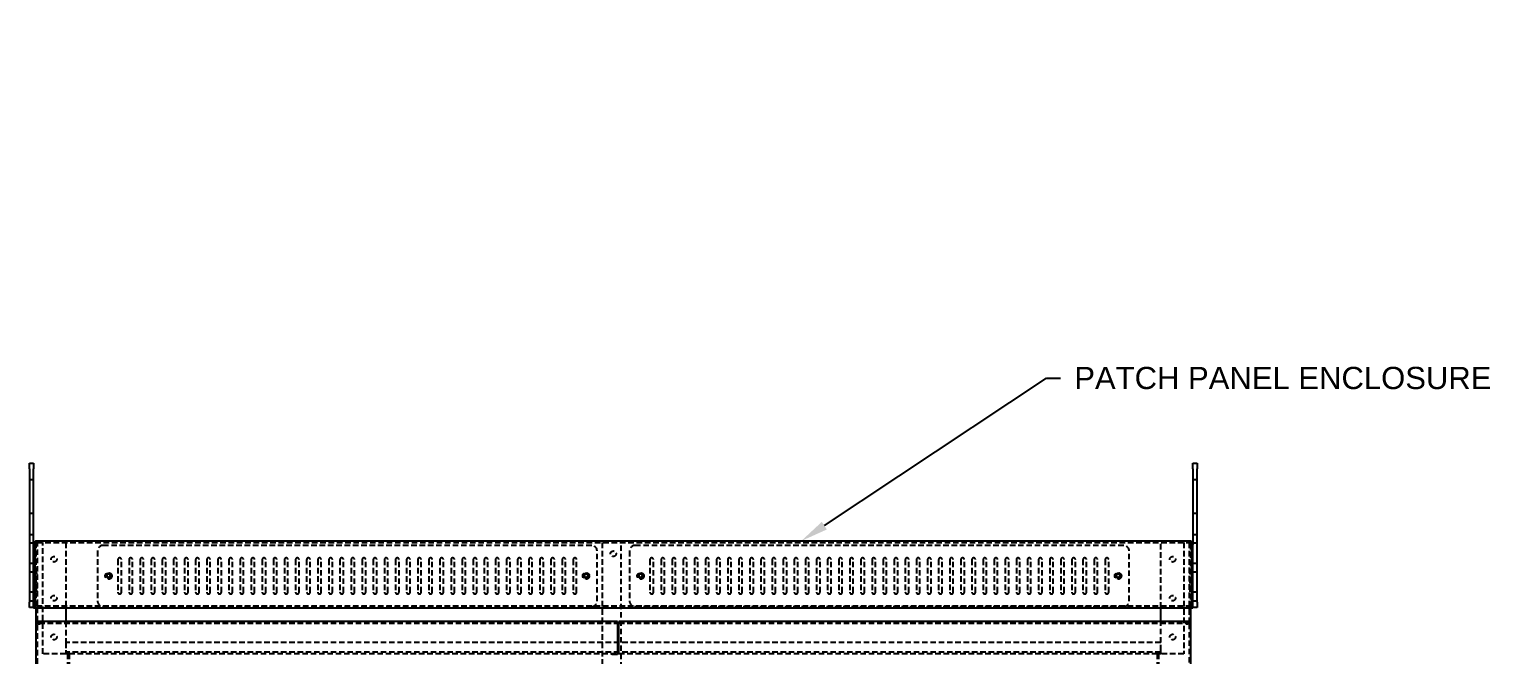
# Model space of a CAD drawing. Header units: feet. Extents: x -208 to 2089, y -974 to 342.
# Drawn here: x 1052 to 1118.3, y 149.1 to 177.3 of the extents above; entities that cross this region are included whole.
import ezdxf
from ezdxf import colors
from ezdxf.entities.mleader import LeaderData, LeaderLine
from ezdxf.math import Vec2, Vec3

# ---------------------------------------------------------------- set-up
doc = ezdxf.new("R2010")
doc.units = ezdxf.units.FT
doc.header["$MEASUREMENT"] = 0
doc.linetypes.add('HIDDEN', pattern=[0.375, 0.25, -0.125])
doc.layers.add('E-EQPM-ENCL', color=8, linetype='Continuous')
doc.layers.add('G-ANNO-TEXT', color=1, linetype='Continuous')
doc.styles.add('NEI-A', font='arial.ttf', dxfattribs={"height": 0.1})

msp = doc.modelspace()

# ---------------------------------------------------------------- linework, layer by layer
at = {"layer": 'E-EQPM-ENCL', "linetype": 'Continuous'}
for p, q in [((1052.01036, 157.73002), (1052.19786, 157.73002)), ((1052.01036, 157.48002), (1052.01036, 157.73002)), ((1052.01036, 157.48002), (1052.01036, 151.48002)), ((1052.19786, 157.73002), (1052.19786, 157.48002)), ((1052.19787, 154.07707), (1052.19786, 157.48002)), ((1104.40436, 157.73002), (1104.59186, 157.73002)), ((1104.40436, 157.48002), (1104.40436, 157.73002)), ((1104.40436, 157.48002), (1104.40436, 154.07707)), ((1104.59186, 157.73002), (1104.59186, 157.48002)), ((1104.59186, 151.48002), (1104.59186, 157.48002)), ((1052.19786, 151.22906), (1052.19786, 154.07706)), ((1052.26986, 154.16277), (1052.24615, 154.18818)), ((1052.26986, 154.07706), (1052.26986, 154.22906)), ((1052.26986, 154.22906), (1052.34986, 154.22906)), ((1052.26986, 151.38106), (1052.26986, 154.07706)), ((1104.25236, 154.22906), (1052.34986, 154.22906)), ((1104.25237, 154.22906), (1104.33235, 154.22906)), ((1104.33236, 154.22906), (1104.33236, 154.07706)), ((1104.35607, 154.18818), (1104.33236, 154.16277)), ((1104.33236, 154.07706), (1104.33236, 151.38106)), ((1104.40436, 151.22906), (1104.40436, 154.07706)), ((1052.01036, 151.23002), (1052.01036, 151.48002)), ((1052.26986, 151.22906), (1052.26986, 151.38106)), ((1104.33236, 151.38106), (1104.33236, 151.22906)), ((1104.59186, 151.48002), (1104.59186, 151.23002)), ((1052.19786, 151.23002), (1052.01036, 151.23002)), ((1052.19786, 151.22906), (1052.26986, 151.22906)), ((1052.26986, 151.22906), (1104.33236, 151.22906)), ((1052.3014, 151.22906), (1052.30141, 150.53206)), ((1078.48892, 150.60406), (1052.37342, 150.60406)), ((1052.37343, 150.55577), (1052.37342, 150.60406)), ((1053.64941, 151.22906), (1053.64941, 150.60406)), ((1078.48892, 150.60406), (1078.48893, 150.45206)), ((1104.22936, 150.60406), (1078.55139, 150.60406)), ((1078.55139, 150.51096), (1078.55139, 150.60406)), ((1102.95341, 150.60406), (1102.95341, 151.22906)), ((1104.22936, 150.60406), (1104.22936, 150.55578)), ((1104.30141, 150.53206), (1104.3014, 151.22906)), ((1104.33236, 151.22906), (1104.40436, 151.22906)), ((1104.59186, 151.23002), (1104.40436, 151.23002)), ((1052.30142, 150.53206), (1052.30142, 95.74906)), ((1052.30142, 150.53206), (1052.45343, 150.53206)), ((1052.45343, 150.55578), (1052.37342, 150.55578)), ((1052.37343, 150.55577), (1052.37342, 150.53205)), ((1052.45343, 150.53206), (1052.45343, 150.55577)), ((1052.45343, 150.53206), (1052.45343, 150.45206)), ((1078.48893, 150.45206), (1078.48893, 149.12406)), ((1078.55139, 150.51096), (1078.55139, 150.48306)), ((1078.55239, 150.51096), (1078.55139, 150.51096)), ((1078.55239, 150.48306), (1078.55139, 150.48306)), ((1078.55239, 150.45206), (1078.55239, 150.51096)), ((1078.55239, 149.11606), (1078.55239, 150.45206)), ((1104.22936, 150.55578), (1104.14939, 150.55578)), ((1104.14939, 150.55577), (1104.14939, 150.53206)), ((1104.14939, 150.53206), (1104.30139, 150.53206)), ((1104.14939, 150.45206), (1104.14939, 150.53206)), ((1104.22936, 150.55578), (1104.22936, 150.53205)), ((1104.30139, 95.74906), (1104.30139, 150.53206)), ((1078.22943, 149.12406), (1078.22943, 149.10706)), ((1078.48893, 149.12406), (1078.22943, 149.12406))]:
    msp.add_line(p, q, dxfattribs=at)
at = {"layer": 'E-EQPM-ENCL', "linetype": 'HIDDEN'}
for p, q in [((1052.19787, 156.98002), (1052.01037, 156.98002)), ((1104.59186, 156.98002), (1104.40436, 156.98002)), ((1052.01037, 155.48002), (1052.19787, 155.48002)), ((1104.40436, 155.48002), (1104.59186, 155.48002)), ((1052.01036, 154.5271), (1052.19786, 154.5271)), ((1052.19786, 154.1291), (1052.01036, 154.1291)), ((1052.19786, 154.07706), (1052.19787, 154.07707)), ((1052.29527, 154.13554), (1052.26986, 154.16277)), ((1052.26986, 154.15705), (1052.27519, 154.15705)), ((1052.27519, 154.15705), (1052.34986, 154.15705)), ((1052.30141, 154.15706), (1052.3014, 151.22906)), ((1052.34986, 154.15706), (1104.25236, 154.15706)), ((1052.37341, 150.60406), (1052.37341, 154.15706)), ((1052.61391, 149.15706), (1052.61391, 154.15706)), ((1053.64941, 154.15706), (1053.64941, 151.22906)), ((1077.32224, 154.03206), (1055.32224, 154.03206)), ((1077.80141, 154.15706), (1077.80141, 94.22906)), ((1078.64941, 147.40706), (1078.64941, 154.15706)), ((1101.28057, 154.03206), (1079.28057, 154.03206)), ((1102.95341, 151.22906), (1102.95341, 154.15706)), ((1103.98891, 154.15706), (1103.98891, 149.15706)), ((1104.22941, 154.15706), (1104.22941, 150.60406)), ((1104.25236, 154.15706), (1104.25237, 154.15706)), ((1104.25237, 154.15705), (1104.32703, 154.15705)), ((1104.3014, 151.22906), (1104.30141, 154.15706)), ((1104.33236, 154.16277), (1104.30695, 154.13554)), ((1104.32703, 154.15705), (1104.33235, 154.15705)), ((1104.40436, 154.5271), (1104.59186, 154.5271)), ((1104.59186, 154.1291), (1104.40436, 154.1291)), ((1104.40436, 154.07707), (1104.40436, 154.07706)), ((1052.19787, 153.27906), (1052.26986, 153.27906)), ((1052.37341, 153.27806), (1052.3014, 153.27806)), ((1055.07224, 153.78206), (1055.07224, 151.53206)), ((1055.99324, 153.39056), (1055.99324, 151.92356)), ((1056.15124, 151.92356), (1056.15124, 153.39056)), ((1056.49324, 153.39056), (1056.49324, 151.92356)), ((1056.65124, 151.92356), (1056.65124, 153.39056)), ((1056.99324, 153.39056), (1056.99324, 151.92356)), ((1057.15124, 151.92356), (1057.15124, 153.39056)), ((1057.49324, 153.39056), (1057.49324, 151.92356)), ((1057.65124, 151.92356), (1057.65124, 153.39056)), ((1057.99324, 153.39056), (1057.99324, 151.92356)), ((1058.15124, 151.92356), (1058.15124, 153.39056)), ((1058.49324, 153.39056), (1058.49324, 151.92356)), ((1058.65124, 151.92356), (1058.65124, 153.39056)), ((1058.99324, 153.39056), (1058.99324, 151.92356)), ((1059.15124, 151.92356), (1059.15124, 153.39056)), ((1059.49324, 153.39056), (1059.49324, 151.92356)), ((1059.65124, 151.92356), (1059.65124, 153.39056)), ((1059.99324, 153.39056), (1059.99324, 151.92356)), ((1060.15124, 151.92356), (1060.15124, 153.39056)), ((1060.49324, 153.39056), (1060.49324, 151.92356)), ((1060.65124, 151.92356), (1060.65124, 153.39056)), ((1060.99324, 153.39056), (1060.99324, 151.92356)), ((1061.15124, 151.92356), (1061.15124, 153.39056)), ((1061.49324, 153.39056), (1061.49324, 151.92356)), ((1061.65124, 151.92356), (1061.65124, 153.39056)), ((1061.99324, 153.39056), (1061.99324, 151.92356)), ((1062.15124, 151.92356), (1062.15124, 153.39056)), ((1062.49324, 153.39056), (1062.49324, 151.92356)), ((1062.65124, 151.92356), (1062.65124, 153.39056)), ((1062.99324, 153.39056), (1062.99324, 151.92356)), ((1063.15124, 151.92356), (1063.15124, 153.39056)), ((1063.49324, 153.39056), (1063.49324, 151.92356)), ((1063.65124, 151.92356), (1063.65124, 153.39056)), ((1063.99324, 153.39056), (1063.99324, 151.92356)), ((1064.15124, 151.92356), (1064.15124, 153.39056)), ((1064.49324, 153.39056), (1064.49324, 151.92356)), ((1064.65124, 151.92356), (1064.65124, 153.39056)), ((1064.99324, 153.39056), (1064.99324, 151.92356)), ((1065.15124, 151.92356), (1065.15124, 153.39056)), ((1065.49324, 153.39056), (1065.49324, 151.92356)), ((1065.65124, 151.92356), (1065.65124, 153.39056)), ((1065.99324, 153.39056), (1065.99324, 151.92356)), ((1066.15124, 151.92356), (1066.15124, 153.39056)), ((1066.49324, 153.39056), (1066.49324, 151.92356)), ((1066.65124, 151.92356), (1066.65124, 153.39056)), ((1066.99324, 153.39056), (1066.99324, 151.92356)), ((1067.15124, 151.92356), (1067.15124, 153.39056)), ((1067.49324, 153.39056), (1067.49324, 151.92356)), ((1067.65124, 151.92356), (1067.65124, 153.39056)), ((1067.99324, 153.39056), (1067.99324, 151.92356)), ((1068.15124, 151.92356), (1068.15124, 153.39056)), ((1068.49324, 153.39056), (1068.49324, 151.92356)), ((1068.65124, 151.92356), (1068.65124, 153.39056)), ((1068.99324, 153.39056), (1068.99324, 151.92356)), ((1069.15124, 151.92356), (1069.15124, 153.39056)), ((1069.49324, 153.39056), (1069.49324, 151.92356)), ((1069.65124, 151.92356), (1069.65124, 153.39056)), ((1069.99324, 153.39056), (1069.99324, 151.92356)), ((1070.15124, 151.92356), (1070.15124, 153.39056)), ((1070.49324, 153.39056), (1070.49324, 151.92356)), ((1070.65124, 151.92356), (1070.65124, 153.39056)), ((1070.99324, 153.39056), (1070.99324, 151.92356)), ((1071.15124, 151.92356), (1071.15124, 153.39056)), ((1071.49324, 153.39056), (1071.49324, 151.92356)), ((1071.65124, 151.92356), (1071.65124, 153.39056)), ((1071.99324, 153.39056), (1071.99324, 151.92356)), ((1072.15124, 151.92356), (1072.15124, 153.39056)), ((1072.49324, 153.39056), (1072.49324, 151.92356)), ((1072.65124, 151.92356), (1072.65124, 153.39056)), ((1072.99324, 153.39056), (1072.99324, 151.92356)), ((1073.15124, 151.92356), (1073.15124, 153.39056)), ((1073.49324, 153.39056), (1073.49324, 151.92356)), ((1073.65124, 151.92356), (1073.65124, 153.39056)), ((1073.99324, 153.39056), (1073.99324, 151.92356)), ((1074.15124, 151.92356), (1074.15124, 153.39056)), ((1074.49324, 153.39056), (1074.49324, 151.92356)), ((1074.65124, 151.92356), (1074.65124, 153.39056)), ((1074.99324, 153.39056), (1074.99324, 151.92356)), ((1075.15124, 151.92356), (1075.15124, 153.39056)), ((1075.49324, 153.39056), (1075.49324, 151.92356)), ((1075.65124, 151.92356), (1075.65124, 153.39056)), ((1075.99324, 153.39056), (1075.99324, 151.92356)), ((1076.15124, 151.92356), (1076.15124, 153.39056)), ((1076.49324, 153.39056), (1076.49324, 151.92356)), ((1076.65124, 151.92356), (1076.65124, 153.39056)), ((1077.57224, 151.53206), (1077.57224, 153.78206)), ((1079.03057, 153.78206), (1079.03057, 151.53206)), ((1079.95157, 153.39056), (1079.95157, 151.92356)), ((1080.10957, 151.92356), (1080.10957, 153.39056)), ((1080.45157, 153.39056), (1080.45157, 151.92356)), ((1080.60957, 151.92356), (1080.60957, 153.39056)), ((1080.95157, 153.39056), (1080.95157, 151.92356)), ((1081.10957, 151.92356), (1081.10957, 153.39056)), ((1081.45157, 153.39056), (1081.45157, 151.92356)), ((1081.60957, 151.92356), (1081.60957, 153.39056)), ((1081.95157, 153.39056), (1081.95157, 151.92356)), ((1082.10957, 151.92356), (1082.10957, 153.39056)), ((1082.45157, 153.39056), (1082.45157, 151.92356)), ((1082.60957, 151.92356), (1082.60957, 153.39056)), ((1082.95157, 153.39056), (1082.95157, 151.92356)), ((1083.10957, 151.92356), (1083.10957, 153.39056)), ((1083.45157, 153.39056), (1083.45157, 151.92356)), ((1083.60957, 151.92356), (1083.60957, 153.39056)), ((1083.95157, 153.39056), (1083.95157, 151.92356)), ((1084.10957, 151.92356), (1084.10957, 153.39056)), ((1084.45157, 153.39056), (1084.45157, 151.92356)), ((1084.60957, 151.92356), (1084.60957, 153.39056)), ((1084.95157, 153.39056), (1084.95157, 151.92356)), ((1085.10957, 151.92356), (1085.10957, 153.39056)), ((1085.45157, 153.39056), (1085.45157, 151.92356)), ((1085.60957, 151.92356), (1085.60957, 153.39056)), ((1085.95157, 153.39056), (1085.95157, 151.92356)), ((1086.10957, 151.92356), (1086.10957, 153.39056)), ((1086.45157, 153.39056), (1086.45157, 151.92356)), ((1086.60957, 151.92356), (1086.60957, 153.39056)), ((1086.95157, 153.39056), (1086.95157, 151.92356)), ((1087.10957, 151.92356), (1087.10957, 153.39056)), ((1087.45157, 153.39056), (1087.45157, 151.92356)), ((1087.60957, 151.92356), (1087.60957, 153.39056)), ((1087.95157, 153.39056), (1087.95157, 151.92356)), ((1088.10957, 151.92356), (1088.10957, 153.39056)), ((1088.45157, 153.39056), (1088.45157, 151.92356)), ((1088.60957, 151.92356), (1088.60957, 153.39056)), ((1088.95157, 153.39056), (1088.95157, 151.92356)), ((1089.10957, 151.92356), (1089.10957, 153.39056)), ((1089.45157, 153.39056), (1089.45157, 151.92356)), ((1089.60957, 151.92356), (1089.60957, 153.39056)), ((1089.95157, 153.39056), (1089.95157, 151.92356)), ((1090.10957, 151.92356), (1090.10957, 153.39056)), ((1090.45157, 153.39056), (1090.45157, 151.92356)), ((1090.60957, 151.92356), (1090.60957, 153.39056)), ((1090.95157, 153.39056), (1090.95157, 151.92356)), ((1091.10957, 151.92356), (1091.10957, 153.39056)), ((1091.45157, 153.39056), (1091.45157, 151.92356)), ((1091.60957, 151.92356), (1091.60957, 153.39056)), ((1091.95157, 153.39056), (1091.95157, 151.92356)), ((1092.10957, 151.92356), (1092.10957, 153.39056)), ((1092.45157, 153.39056), (1092.45157, 151.92356)), ((1092.60957, 151.92356), (1092.60957, 153.39056)), ((1092.95157, 153.39056), (1092.95157, 151.92356)), ((1093.10957, 151.92356), (1093.10957, 153.39056)), ((1093.45157, 153.39056), (1093.45157, 151.92356)), ((1093.60957, 151.92356), (1093.60957, 153.39056)), ((1093.95157, 153.39056), (1093.95157, 151.92356)), ((1094.10957, 151.92356), (1094.10957, 153.39056)), ((1094.45157, 153.39056), (1094.45157, 151.92356)), ((1094.60957, 151.92356), (1094.60957, 153.39056)), ((1094.95157, 153.39056), (1094.95157, 151.92356)), ((1095.10957, 151.92356), (1095.10957, 153.39056)), ((1095.45157, 153.39056), (1095.45157, 151.92356)), ((1095.60957, 151.92356), (1095.60957, 153.39056)), ((1095.95157, 153.39056), (1095.95157, 151.92356)), ((1096.10957, 151.92356), (1096.10957, 153.39056)), ((1096.45157, 153.39056), (1096.45157, 151.92356)), ((1096.60957, 151.92356), (1096.60957, 153.39056)), ((1096.95157, 153.39056), (1096.95157, 151.92356)), ((1097.10957, 151.92356), (1097.10957, 153.39056)), ((1097.45157, 153.39056), (1097.45157, 151.92356)), ((1097.60957, 151.92356), (1097.60957, 153.39056)), ((1097.95157, 153.39056), (1097.95157, 151.92356)), ((1098.10957, 151.92356), (1098.10957, 153.39056)), ((1098.45157, 153.39056), (1098.45157, 151.92356)), ((1098.60957, 151.92356), (1098.60957, 153.39056)), ((1098.95157, 153.39056), (1098.95157, 151.92356)), ((1099.10957, 151.92356), (1099.10957, 153.39056)), ((1099.45157, 153.39056), (1099.45157, 151.92356)), ((1099.60957, 151.92356), (1099.60957, 153.39056)), ((1099.95157, 153.39056), (1099.95157, 151.92356)), ((1100.10957, 151.92356), (1100.10957, 153.39056)), ((1100.45157, 153.39056), (1100.45157, 151.92356)), ((1100.60957, 151.92356), (1100.60957, 153.39056)), ((1101.53057, 151.53206), (1101.53057, 153.78206)), ((1104.3014, 153.27806), (1104.22941, 153.27806)), ((1104.40436, 153.27906), (1104.33235, 153.27906)), ((1052.01036, 153.22806), (1052.19786, 153.22806)), ((1052.19786, 152.83006), (1052.01036, 152.83006)), ((1052.19787, 152.77906), (1052.26986, 152.77906)), ((1052.3014, 152.77806), (1052.37341, 152.77806)), ((1104.22941, 152.77806), (1104.3014, 152.77806)), ((1104.33235, 152.77906), (1104.40436, 152.77906)), ((1104.40436, 153.22806), (1104.59186, 153.22806)), ((1104.59186, 152.83006), (1104.40436, 152.83006)), ((1052.19786, 151.92902), (1052.01036, 151.92902)), ((1052.19787, 151.97906), (1052.26986, 151.97906)), ((1052.37341, 152.35406), (1052.3014, 152.35406)), ((1052.3014, 152.10406), (1052.37341, 152.10406)), ((1052.37341, 151.97906), (1052.3014, 151.97906)), ((1104.3014, 152.35406), (1104.22941, 152.35406)), ((1104.22941, 152.10406), (1104.3014, 152.10406)), ((1104.3014, 151.97906), (1104.22941, 151.97906)), ((1104.40436, 151.97906), (1104.33235, 151.97906)), ((1104.59186, 151.92902), (1104.40436, 151.92902)), ((1052.01036, 151.53102), (1052.19786, 151.53102)), ((1052.19787, 151.47906), (1052.26986, 151.47906)), ((1104.33236, 151.30106), (1052.26986, 151.30106)), ((1052.3014, 151.47906), (1052.37341, 151.47906)), ((1055.32224, 151.28206), (1077.32224, 151.28206)), ((1079.28057, 151.28206), (1101.28057, 151.28206)), ((1104.22941, 151.47906), (1104.3014, 151.47906)), ((1104.33235, 151.47906), (1104.40436, 151.47906)), ((1104.40436, 151.53102), (1104.59186, 151.53102)), ((1053.64941, 150.60406), (1053.64941, 149.65706)), ((1102.95341, 149.65706), (1102.95341, 150.60406)), ((1052.37342, 150.53205), (1052.37342, 150.50665)), ((1052.37342, 95.82906), (1052.37342, 150.50665)), ((1052.45343, 150.50664), (1052.37342, 150.50664)), ((1052.45343, 150.53206), (1078.48892, 150.53206)), ((1078.55139, 150.53206), (1104.14939, 150.53206)), ((1104.22936, 150.50664), (1104.14939, 150.50664)), ((1104.22936, 150.53205), (1104.22936, 150.50664)), ((1104.22939, 150.50664), (1104.22939, 95.82906)), ((1053.64941, 149.65706), (1053.64941, 149.30906)), ((1102.95341, 149.65706), (1053.64941, 149.65706)), ((1053.64941, 149.30906), (1053.64941, 149.15706)), ((1102.95341, 149.30906), (1102.95341, 149.65706)), ((1102.95341, 149.15706), (1102.95341, 149.30906)), ((1053.64941, 149.15706), (1052.61391, 149.15706)), ((1102.95341, 149.22906), (1053.64941, 149.22906)), ((1053.72941, 149.15706), (1053.64941, 149.15706)), ((1053.72941, 149.15706), (1053.72941, 97.15706)), ((1053.72941, 149.15706), (1053.80141, 149.15706)), ((1102.80141, 149.15706), (1053.80141, 149.15706)), ((1053.80141, 149.15706), (1053.80141, 97.15706)), ((1102.80141, 97.15706), (1102.80141, 149.15706)), ((1102.80141, 149.15706), (1102.87341, 149.15706)), ((1102.95341, 149.15706), (1102.87341, 149.15706)), ((1102.87341, 97.15706), (1102.87341, 149.15706)), ((1103.98891, 149.15706), (1102.95341, 149.15706))]:
    msp.add_line(p, q, dxfattribs=at)
for centre, radius in [((1053.11391, 153.40706), 0.125), ((1078.30141, 153.65706), 0.125), ((1103.48891, 153.40706), 0.125), ((1055.57224, 152.65706), 0.15), ((1055.57224, 152.65706), 0.125), ((1055.57224, 152.65706), 0.095), ((1055.57224, 152.65706), 0.065), ((1077.07224, 152.65706), 0.15), ((1077.07224, 152.65706), 0.125), ((1077.07224, 152.65706), 0.095), ((1077.07224, 152.65706), 0.065), ((1079.53057, 152.65706), 0.15), ((1079.53057, 152.65706), 0.125), ((1079.53057, 152.65706), 0.095), ((1079.53057, 152.65706), 0.065), ((1101.03057, 152.65706), 0.15), ((1101.03057, 152.65706), 0.125), ((1101.03057, 152.65706), 0.095), ((1101.03057, 152.65706), 0.065), ((1053.11391, 151.65706), 0.125), ((1103.48891, 151.65706), 0.125), ((1053.11391, 149.90706), 0.125), ((1103.48891, 149.90706), 0.125)]:
    msp.add_circle(centre, radius, dxfattribs=at)
at = {"layer": 'E-EQPM-ENCL', "linetype": 'Continuous'}
for centre, start, end in [((1052.34986, 154.07706), 133.02582, 180), ((1052.34986, 154.07706), 121.75686, 133.02582), ((1104.25236, 154.07706), 46.974182, 58.243137), ((1104.25236, 154.07706), 0, 46.974182)]:
    msp.add_arc(centre, 0.152, start, end, dxfattribs=at)
at = {"layer": 'E-EQPM-ENCL', "linetype": 'HIDDEN'}
for centre, radius, start, end in [((1052.34986, 154.07706), 0.152, 90, 121.75686), ((1052.34986, 154.07706), 0.08, 133.02582, 180), ((1052.34986, 154.07706), 0.08, 90, 133.02582), ((1055.32224, 153.78206), 0.25, 90, 180), ((1077.32224, 153.78206), 0.25, 0, 90), ((1079.28057, 153.78206), 0.25, 90, 180), ((1101.28057, 153.78206), 0.25, 0, 90), ((1104.25236, 154.07706), 0.152, 58.243137, 90), ((1104.25236, 154.07706), 0.08, 46.974182, 90), ((1104.25236, 154.07706), 0.08, 0, 46.974182), ((1056.07224, 153.39056), 0.079, 0, 180), ((1056.57224, 153.39056), 0.079, 0, 180), ((1057.07224, 153.39056), 0.079, 0, 180), ((1057.57224, 153.39056), 0.079, 0, 180), ((1058.07224, 153.39056), 0.079, 0, 180), ((1058.57224, 153.39056), 0.079, 0, 180), ((1059.07224, 153.39056), 0.079, 0, 180), ((1059.57224, 153.39056), 0.079, 0, 180), ((1060.07224, 153.39056), 0.079, 0, 180), ((1060.57224, 153.39056), 0.079, 0, 180), ((1061.07224, 153.39056), 0.079, 0, 180), ((1061.57224, 153.39056), 0.079, 0, 180), ((1062.07224, 153.39056), 0.079, 0, 180), ((1062.57224, 153.39056), 0.079, 0, 180), ((1063.07224, 153.39056), 0.079, 0, 180), ((1063.57224, 153.39056), 0.079, 0, 180), ((1064.07224, 153.39056), 0.079, 0, 180), ((1064.57224, 153.39056), 0.079, 0, 180), ((1065.07224, 153.39056), 0.079, 0, 180), ((1065.57224, 153.39056), 0.079, 0, 180), ((1066.07224, 153.39056), 0.079, 0, 180), ((1066.57224, 153.39056), 0.079, 0, 180), ((1067.07224, 153.39056), 0.079, 0, 180), ((1067.57224, 153.39056), 0.079, 0, 180), ((1068.07224, 153.39056), 0.079, 0, 180), ((1068.57224, 153.39056), 0.079, 0, 180), ((1069.07224, 153.39056), 0.079, 0, 180), ((1069.57224, 153.39056), 0.079, 0, 180), ((1070.07224, 153.39056), 0.079, 0, 180), ((1070.57224, 153.39056), 0.079, 0, 180), ((1071.07224, 153.39056), 0.079, 0, 180), ((1071.57224, 153.39056), 0.079, 0, 180), ((1072.07224, 153.39056), 0.079, 0, 180), ((1072.57224, 153.39056), 0.079, 0, 180), ((1073.07224, 153.39056), 0.079, 0, 180), ((1073.57224, 153.39056), 0.079, 0, 180), ((1074.07224, 153.39056), 0.079, 0, 180), ((1074.57224, 153.39056), 0.079, 0, 180), ((1075.07224, 153.39056), 0.079, 0, 180), ((1075.57224, 153.39056), 0.079, 0, 180), ((1076.07224, 153.39056), 0.079, 0, 180), ((1076.57224, 153.39056), 0.079, 0, 180), ((1080.03057, 153.39056), 0.079, 0.0000007, 180), ((1080.53057, 153.39056), 0.079, 0.0000007, 180), ((1081.03057, 153.39056), 0.079, 0.0000007, 180), ((1081.53057, 153.39056), 0.079, 0.0000007, 180), ((1082.03057, 153.39056), 0.079, 0.0000007, 180), ((1082.53057, 153.39056), 0.079, 0.0000007, 180), ((1083.03057, 153.39056), 0.079, 0.0000007, 180), ((1083.53057, 153.39056), 0.079, 0.0000007, 180), ((1084.03057, 153.39056), 0.079, 0.0000007, 180), ((1084.53057, 153.39056), 0.079, 0.0000007, 180), ((1085.03057, 153.39056), 0.079, 0.0000007, 180), ((1085.53057, 153.39056), 0.079, 0.0000007, 180), ((1086.03057, 153.39056), 0.079, 0.0000007, 180), ((1086.53057, 153.39056), 0.079, 0.0000007, 180), ((1087.03057, 153.39056), 0.079, 0.0000007, 180), ((1087.53057, 153.39056), 0.079, 0.0000007, 180), ((1088.03057, 153.39056), 0.079, 0.0000007, 180), ((1088.53057, 153.39056), 0.079, 0.0000007, 180), ((1089.03057, 153.39056), 0.079, 0.0000007, 180), ((1089.53057, 153.39056), 0.079, 0.0000007, 180), ((1090.03057, 153.39056), 0.079, 0.0000007, 180), ((1090.53057, 153.39056), 0.079, 0.0000007, 180), ((1091.03057, 153.39056), 0.079, 0.0000007, 180), ((1091.53057, 153.39056), 0.079, 0.0000007, 180), ((1092.03057, 153.39056), 0.079, 0.0000007, 180), ((1092.53057, 153.39056), 0.079, 0.0000007, 180), ((1093.03057, 153.39056), 0.079, 0.0000007, 180), ((1093.53057, 153.39056), 0.079, 0.0000007, 180), ((1094.03057, 153.39056), 0.079, 0.0000007, 180), ((1094.53057, 153.39056), 0.079, 0.0000007, 180), ((1095.03057, 153.39056), 0.079, 0.0000007, 180), ((1095.53057, 153.39056), 0.079, 0.0000007, 180), ((1096.03057, 153.39056), 0.079, 0.0000007, 180), ((1096.53057, 153.39056), 0.079, 0.0000007, 180), ((1097.03057, 153.39056), 0.079, 0.0000007, 180), ((1097.53057, 153.39056), 0.079, 0.0000007, 180), ((1098.03057, 153.39056), 0.079, 0.0000007, 180), ((1098.53057, 153.39056), 0.079, 0.0000007, 180), ((1099.03057, 153.39056), 0.079, 0.0000007, 180), ((1099.53057, 153.39056), 0.079, 0.0000007, 180), ((1100.03057, 153.39056), 0.079, 0.0000007, 180), ((1100.53057, 153.39056), 0.079, 0.0000007, 180), ((1056.07224, 151.92356), 0.079, 180, 0), ((1056.57224, 151.92356), 0.079, 180, 0), ((1057.07224, 151.92356), 0.079, 180, 0), ((1057.57224, 151.92356), 0.079, 180, 0), ((1058.07224, 151.92356), 0.079, 180, 0), ((1058.57224, 151.92356), 0.079, 180, 0), ((1059.07224, 151.92356), 0.079, 180, 0), ((1059.57224, 151.92356), 0.079, 180, 0), ((1060.07224, 151.92356), 0.079, 180, 0), ((1060.57224, 151.92356), 0.079, 180, 0), ((1061.07224, 151.92356), 0.079, 180, 0), ((1061.57224, 151.92356), 0.079, 180, 0), ((1062.07224, 151.92356), 0.079, 180, 0), ((1062.57224, 151.92356), 0.079, 180, 0), ((1063.07224, 151.92356), 0.079, 180, 0), ((1063.57224, 151.92356), 0.079, 180, 0), ((1064.07224, 151.92356), 0.079, 180, 0), ((1064.57224, 151.92356), 0.079, 180, 0), ((1065.07224, 151.92356), 0.079, 180, 0), ((1065.57224, 151.92356), 0.079, 180, 0), ((1066.07224, 151.92356), 0.079, 180, 0), ((1066.57224, 151.92356), 0.079, 180, 0), ((1067.07224, 151.92356), 0.079, 180, 0), ((1067.57224, 151.92356), 0.079, 180, 0), ((1068.07224, 151.92356), 0.079, 180, 0), ((1068.57224, 151.92356), 0.079, 180, 0), ((1069.07224, 151.92356), 0.079, 180, 0), ((1069.57224, 151.92356), 0.079, 180, 0), ((1070.07224, 151.92356), 0.079, 180, 0), ((1070.57224, 151.92356), 0.079, 180, 0), ((1071.07224, 151.92356), 0.079, 180, 0), ((1071.57224, 151.92356), 0.079, 180, 0), ((1072.07224, 151.92356), 0.079, 180, 0), ((1072.57224, 151.92356), 0.079, 180, 0), ((1073.07224, 151.92356), 0.079, 180, 0), ((1073.57224, 151.92356), 0.079, 180, 0), ((1074.07224, 151.92356), 0.079, 180, 0), ((1074.57224, 151.92356), 0.079, 180, 0), ((1075.07224, 151.92356), 0.079, 180, 0), ((1075.57224, 151.92356), 0.079, 180, 0), ((1076.07224, 151.92356), 0.079, 180, 0), ((1076.57224, 151.92356), 0.079, 180, 0), ((1080.03057, 151.92356), 0.079, 180, 0), ((1080.53057, 151.92356), 0.079, 180, 0), ((1081.03057, 151.92356), 0.079, 180, 0), ((1081.53057, 151.92356), 0.079, 180, 0), ((1082.03057, 151.92356), 0.079, 180, 0), ((1082.53057, 151.92356), 0.079, 180, 0), ((1083.03057, 151.92356), 0.079, 180, 0), ((1083.53057, 151.92356), 0.079, 180, 0), ((1084.03057, 151.92356), 0.079, 180, 0), ((1084.53057, 151.92356), 0.079, 180, 0), ((1085.03057, 151.92356), 0.079, 180, 0), ((1085.53057, 151.92356), 0.079, 180, 0), ((1086.03057, 151.92356), 0.079, 180, 0), ((1086.53057, 151.92356), 0.079, 180, 0), ((1087.03057, 151.92356), 0.079, 180, 0), ((1087.53057, 151.92356), 0.079, 180, 0), ((1088.03057, 151.92356), 0.079, 180, 0), ((1088.53057, 151.92356), 0.079, 180, 0), ((1089.03057, 151.92356), 0.079, 180, 0), ((1089.53057, 151.92356), 0.079, 180, 0), ((1090.03057, 151.92356), 0.079, 180, 0), ((1090.53057, 151.92356), 0.079, 180, 0), ((1091.03057, 151.92356), 0.079, 180, 0), ((1091.53057, 151.92356), 0.079, 180, 0), ((1092.03057, 151.92356), 0.079, 180, 0), ((1092.53057, 151.92356), 0.079, 180, 0), ((1093.03057, 151.92356), 0.079, 180, 0), ((1093.53057, 151.92356), 0.079, 180, 0), ((1094.03057, 151.92356), 0.079, 180, 0), ((1094.53057, 151.92356), 0.079, 180, 0), ((1095.03057, 151.92356), 0.079, 180, 0), ((1095.53057, 151.92356), 0.079, 180, 0), ((1096.03057, 151.92356), 0.079, 180, 0), ((1096.53057, 151.92356), 0.079, 180, 0), ((1097.03057, 151.92356), 0.079, 180, 0), ((1097.53057, 151.92356), 0.079, 180, 0), ((1098.03057, 151.92356), 0.079, 180, 0), ((1098.53057, 151.92356), 0.079, 180, 0), ((1099.03057, 151.92356), 0.079, 180, 0), ((1099.53057, 151.92356), 0.079, 180, 0), ((1100.03057, 151.92356), 0.079, 180, 0), ((1100.53057, 151.92356), 0.079, 180, 0), ((1055.32224, 151.53206), 0.25, 180, 270), ((1077.32224, 151.53206), 0.25, 270, 0), ((1079.28057, 151.53206), 0.25, 180, 270), ((1101.28057, 151.53206), 0.25, 270, 0)]:
    msp.add_arc(centre, radius, start, end, dxfattribs=at)

# ---------------------------------------------------------------- next in the draw order: leaders
at = {"layer": 'G-ANNO-TEXT'}
ml = msp.add_multileader_mtext('Standard', dxfattribs=at)
ml.set_content('PATCH PANEL ENCLOSURE', color=256, style='NEI-A')
ml.set_leader_properties()
ml.build(insert=Vec2(0, 0))
ml.multileader.update_dxf_attribs({"dogleg_length": 0.0625, "arrow_head_size": 1.25, "scale": 10})
ctx = ml.context
ctx.base_point, ctx.scale, ctx.char_height, ctx.arrow_head_size, ctx.landing_gap_size, ctx.plane_origin = Vec3(1098.43578, 161.55924), 10, 1, 1.25, 0.625, Vec3(1079.17765, 226.97718)
notes = []
notes.append((ctx, [(0, (1, 1, 0), (1097.81078, 161.55924), (1, 0), 0.625, [(0, [(1086.76343, 154.22906)], 0, [])])]))
ctx.mtext.insert, ctx.mtext.defined_height, ctx.mtext.flow_direction = Vec3(1099.06078, 162.06777), 0.52626, 5
ctx.mtext.has_bg_fill, ctx.mtext.bg_color, ctx.mtext.bg_scale_factor, ctx.mtext.bg_transparency, ctx.mtext.use_window_bg_color = 1, -1073741824, 1.5, 0, 1
for ctx, leaders in notes:
    for number, flags, end, landing, length, lines in leaders:
        leader = LeaderData()
        leader.index, (leader.has_last_leader_line, leader.has_dogleg_vector, leader.attachment_direction) = number, flags
        leader.last_leader_point, leader.dogleg_vector, leader.dogleg_length = Vec3(end), Vec3(landing), length
        for number, points, colour, breaks in lines:
            line = LeaderLine()
            line.index, line.vertices, line.color, line.breaks = number, Vec3.list(points), colors.encode_raw_color(colour), breaks
            leader.lines.append(line)
        ctx.leaders.append(leader)

doc.saveas('drawing.dxf')
